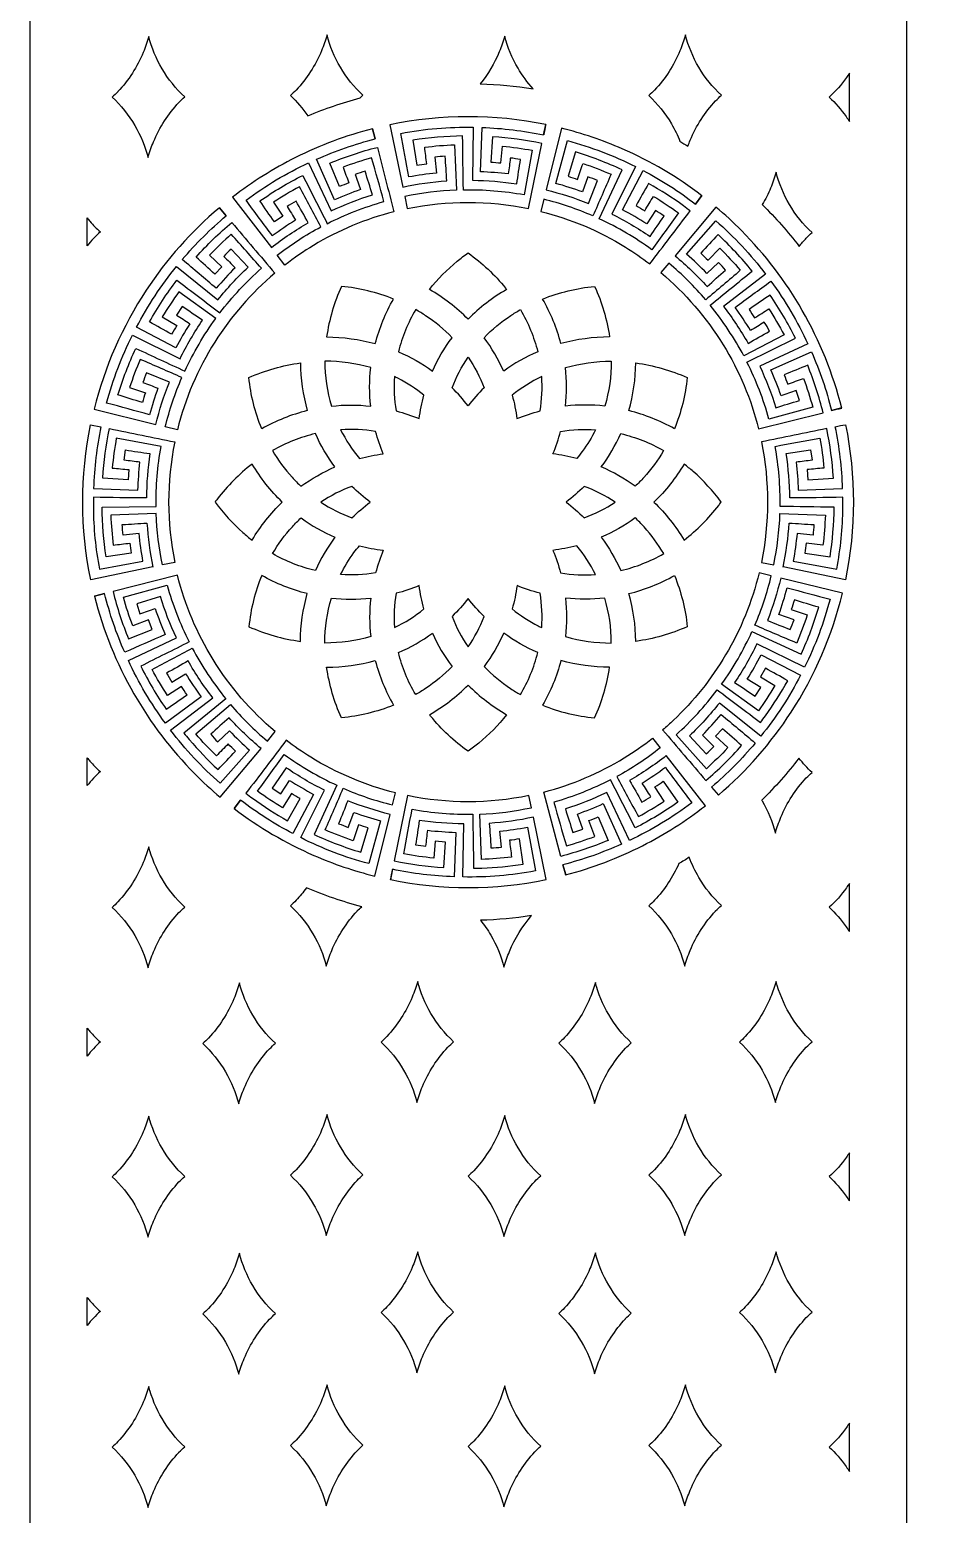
# Model space of a CAD drawing. Header units: millimetres. Extents: x -165 to 825, y -1000 to 1000.
# Drawn here: x -165 to 175, y -381 to 178 of the extents above; entities that cross this region are included whole.
import ezdxf

# ---------------------------------------------------------------- set-up
doc = ezdxf.new("R2010")
doc.units = ezdxf.units.MM
doc.layers.add('Default', color=70, linetype='Continuous')

msp = doc.modelspace()

# ---------------------------------------------------------------- linework, layer by layer
at = {"layer": 'Default'}
msp.add_line((165, 1000), (165, -1000), dxfattribs=at)
msp.add_lwpolyline([(495, 1000), (165, 1000), (-165, 1000), (-165, -1000), (165, -1000), (495, -1000), (825, -1000), (825, 1000)], close=True, dxfattribs=at)
for points in [[(-120.18, 175.15, -0.03084), (-122.25, 169.2, -0.089691), (-131.8, 154.41, -0.002455), (-131.82, 154.4, -0.022749), (-133.98, 152.33, -0.073961), (-125.46, 141.74, -0.000219), (-125.46, 141.74, -0.068795), (-120.45, 129.63, -0.03084), (-118.38, 135.57, -0.089691), (-108.82, 150.37, -0.002455), (-108.81, 150.38, -0.022749), (-106.65, 152.45, -0.073961), (-115.17, 163.03, -0.000219), (-115.17, 163.04, -0.068795)], [(-60.31, 145.35, -0.033014), (-40.65, 152.03, -0.01124), (-39.56, 153.03, -0.073961), (-48.08, 163.61, -0.000219), (-48.08, 163.61, -0.068795), (-53.09, 175.73, -0.03084), (-55.16, 169.78, -0.089691), (-64.72, 154.99, -0.002455), (-64.73, 154.98, -0.022749), (-66.89, 152.91, -0.054437)], [(4.53, 157.33, -0.031855), (24.48, 155.48, -0.052106), (18.79, 163.22, -0.000219), (18.79, 163.22, -0.068795), (13.79, 175.33, -0.03084), (11.72, 169.39, -0.071279)], [(79.74, 135.74, -0.005569), (82.74, 133.93, -0.011686), (83.61, 136.15, -0.089691), (93.17, 150.94, -0.002455), (93.18, 150.96, -0.022749), (95.35, 153.03, -0.073961), (86.83, 163.61, -0.000219), (86.83, 163.61, -0.068795), (81.82, 175.73, -0.03084), (79.75, 169.78, -0.089691), (70.19, 154.99, -0.002455), (70.18, 154.98, -0.022749), (68.01, 152.91, -0.073961), (76.53, 142.32, -0.000219), (76.53, 142.32, -0.038292)], [(143.5, 143.22), (143.5, 161.34, -0.011738), (142.43, 159.72, -0.062432), (135.84, 152.35, -0.056451), (142.29, 145.04, -0.000196), (142.29, 145.04, -0.012211)], [(-35.97, 140.45), (-34.96, 136.63, -0.003305), (-35.94, 140.46, 0.053242), (-64.93, 129.63, 0.048715), (-88.67, 114.72), (-74.04, 95.79, -0.036198), (-60.14, 105.12, -0.000776), (-64.76, 113.18, 0.015163), (-68.13, 111.19, -0.011746), (-64.97, 106.05, 0.017024), (-73.68, 100.15, 0.003261), (-83.58, 113.58, -0.051383), (-60.06, 127.59), (-51.56, 109.53, -0.036124), (-35.97, 115.63, -0.001753), (-38.73, 124.5, 0.009322), (-42.46, 123.29, -0.008204), (-40.49, 117.59, 0.017618), (-50.27, 113.72), (-57.02, 128.97, -0.043916), (-34.96, 136.62)], [(29.21, 142.03, 0.002483), (28.45, 138.17, -0.010213), (29.24, 142.03, 0.102239), (-29.44, 141.97), (-24.57, 118.54, -0.03619), (-7.99, 120.85, -0.002051), (-8.61, 130.11, 0.011958), (-12.52, 129.8), (-11.93, 123.8, 0.018493), (-22.34, 122.31, 0.001093), (-25.36, 138.72, -0.051861), (1.93, 141.02), (1.66, 121.06, -0.036169), (18.35, 119.72, -0.003758), (19.74, 128.91, 0.011645), (15.86, 129.45, -0.010409), (15.14, 123.46, 0.018672), (4.65, 124.26), (5.26, 140.93, -0.04389), (28.44, 138.14)], [(87.98, 115.3), (85.61, 112.13), (88.01, 115.28, 0.060334), (58.03, 132.9, 0.041669), (35.12, 140.69), (29.34, 117.47, -0.036065), (45.27, 112.35), (48.73, 120.97, 0.014071), (45.08, 122.39), (43, 116.72, 0.018387), (32.97, 119.9), (37.38, 135.99, -0.051758), (62.96, 126.22), (54.05, 108.36, -0.03604), (68.51, 99.91, -0.003427), (73.75, 107.58, 0.022046), (70.49, 109.75), (67.24, 104.67, 0.019775), (58.14, 109.94), (65.92, 124.7, -0.043836), (85.6, 112.13)], [(27.79, 134.95, 0.035163), (9.18, 137.46), (8.55, 127.91, -0.006684), (12.34, 127.6), (12.93, 133.9, -0.020364), (24.15, 132.37), (21.09, 115.55, 0.049962), (-1.75, 117.38, -0.001925), (-2.07, 137.75, 0.035145), (-20.78, 136.18), (-19.33, 126.72, -0.006451), (-15.56, 127.23, -0.001889), (-16.34, 133.52, -0.020351), (-5.06, 134.45), (-4.41, 117.37, 0.042761), (-23.83, 114.96), (-22.88, 110.4, -0.102263), (22.75, 110.43)], [(-62.22, 122.91, 0.000532), (-53.02, 104.75, -0.047242), (-31.67, 113.09, 0.002257), (-36.29, 129.54, 0.020087), (-47.04, 126.01, 0.008152), (-44.82, 120.08, 0.006288), (-48.36, 118.71), (-51.98, 127.57, -0.03517), (-34.15, 133.46, 0.000672), (-27.94, 109.23, 0.073095), (-58.19, 96.57, 0.029081), (-68.94, 89.2), (-71.8, 92.89, -0.042422), (-55.4, 103.56, 0.004458), (-63.46, 118.63, 0.019255), (-73.2, 112.85), (-69.74, 107.55), (-72.9, 105.44, -0.005045), (-78.35, 113.31, -0.035038)], [(81.13, 111.4, 0.029395), (67.95, 119.87, 0.003693), (63.24, 111.54, -0.012668), (66.51, 109.61, -0.005351), (69.79, 115.03, -0.019949), (79.22, 108.78, -0.001601), (69.17, 94.97, 0.049386), (49.39, 106.53), (57.95, 125.01, 0.035128), (40.41, 131.72), (37.61, 122.56, -0.006371), (41.22, 121.39, -0.004443), (43.25, 127.39, -0.019969), (53.81, 123.33, -0.001974), (46.99, 107.67, 0.042683), (28.45, 113.92), (27.32, 109.38, -0.077332), (59.23, 95.93, -0.02491), (68.42, 89.6, -0.002788), (83.62, 109.53, 0.005658)], [(110.73, 111.91, -0.033324), (124.62, 96.22, -0.02065), (127.29, 99.32, -0.002455), (127.3, 99.33, -0.022749), (129.47, 101.4, -0.073961), (120.94, 111.98, -0.000219), (120.94, 111.99, -0.068795), (115.94, 124.1, -0.03084), (113.87, 118.15, -0.035314)], [(-143.36, 106.91, 0.010749), (-142.32, 105.65, 0.038104), (-138.4, 101.69, 0.044601), (-143.36, 96.4)], [(-93.58, 110.76), (-91.02, 107.73), (-93.61, 110.73, 0.071733), (-121.12, 79.74, 0.084867), (-140.72, 35.01), (-117.5, 29.23, -0.036055), (-112.39, 45.17), (-121.01, 48.63, 0.00604), (-122.42, 44.97, -0.003062), (-116.76, 42.9, 0.018513), (-119.93, 32.87, 0.000501), (-136.03, 37.27, -0.051401), (-126.27, 62.85), (-108.39, 53.95, -0.036456), (-99.95, 68.4, -0.005333), (-107.62, 73.65), (-109.79, 70.38, -0.003068), (-104.71, 67.13, 0.016967), (-109.98, 58.03), (-124.74, 65.81, -0.051318), (-109.68, 88.67), (-94.15, 76.12, -0.035991), (-82.78, 88.4), (-89.14, 95.18, 0.023026), (-91.96, 92.46, -0.009251), (-87.71, 88.19, 0.017643), (-94.82, 80.44, 0.001344), (-107.55, 91.23, -0.043323), (-91.02, 107.72)], [(140.63, 35.41, 0.013634), (136.79, 34.42, -0.005783), (140.64, 35.38, 0.068444), (125.77, 72.13, 0.065191), (102.91, 102.13, 0.022359), (93.29, 111), (77.9, 92.68, -0.035818), (89.96, 81.09, -0.001942), (96.86, 87.31, 0.02544), (94.2, 90.19), (89.85, 86.01, 0.020005), (82.24, 93.27), (93.26, 105.79, -0.051853), (111.95, 85.79), (96.11, 73.64, -0.035833), (105.38, 59.71, -0.002608), (113.46, 64.3, 0.019991), (111.48, 67.68, -0.003566), (106.33, 64.54, 0.019381), (100.47, 73.27, 0.001609), (113.94, 83.12, -0.051939), (127.86, 59.54), (109.77, 51.11, -0.035928), (115.81, 35.51, -0.002101), (124.69, 38.24), (123.49, 41.97, -0.001979), (117.78, 40.02, 0.019689), (113.94, 49.81), (129.23, 56.51, -0.043825), (136.79, 34.41)], [(-109.38, 27.21), (-113.95, 28.35, -0.042239), (-107.7, 46.88, 0.000765), (-123.37, 53.7, 0.018721), (-127.43, 43.14, 0.000845), (-121.43, 41.12, 0.006956), (-122.6, 37.5, -0.003008), (-131.76, 40.3, -0.035121), (-125.05, 57.84, 0.001228), (-106.56, 49.28, -0.049299), (-95, 69.07), (-108.83, 79.11, 0.019243), (-115.08, 69.68), (-109.65, 66.4, 0.00959), (-111.58, 63.13, -0.002117), (-119.92, 67.84, -0.03512), (-109.58, 83.51, 0.002143), (-93.39, 71.18, -0.047305), (-77.81, 87.98, 0.002538), (-89.14, 100.78, 0.019515), (-97.28, 92.92), (-92.69, 88.55), (-95.28, 85.77, -0.004304), (-102.4, 92.17, -0.03518), (-88.91, 105.23, 0.000438), (-72.76, 86.12, 0.076739), (-95.33, 60.19, 0.080108)], [(106.91, 86.9, 0.035144), (94.1, 100.62, 0.006765), (87.57, 93.63, -0.017054), (90.3, 90.99), (94.75, 95.49, -0.020454), (102.46, 87.2, -0.001595), (89.45, 76.12, 0.042384), (75.54, 89.88), (72.55, 86.32, -0.080024), (95.97, 59.22, -0.076828), (109.36, 27.51), (133.62, 33.62, 0.035108), (127.81, 51.47, 0.001303), (118.93, 47.89, -0.004637), (120.29, 44.34, -0.002182), (126.23, 46.54, -0.020459), (129.72, 35.77), (113.24, 31.23, 0.049686), (104.97, 52.59), (123.19, 61.72, 0.03538), (113.65, 77.89, 0.002624), (105.75, 72.47, -0.006949), (107.85, 69.3, 0.003283), (113.17, 72.74, -0.019224), (118.91, 62.98), (103.8, 54.98, 0.04638), (91.12, 74.06, -0.001258)], [(0, 68.83, 0.064755), (-14.52, 79.99, -0.052967), (-4.05, 90.63, 0), (-4.05, 90.63), (-4.05, 90.63, 0), (-4.05, 90.63, -0.017906), (0.01, 93.73, -0.069096), (14.08, 80.54, 0), (14.08, 80.54), (14.08, 80.54, 0), (14.08, 80.54, -0.002501), (14.52, 80, 0.066253)], [(-34.94, 59.62, -0.065964), (-28.04, 76.41, 0.069726), (-47.64, 81.17, 0.071684), (-53.23, 62.15, -0.06573)], [(34.95, 59.62, 0.065367), (28.03, 76.41, -0.069615), (47.64, 81.17, -0.071702), (53.23, 62.14, 0.064793)], [(-13.4, 49.28, -0.057364), (-6.02, 61.86, 0.053248), (-16.01, 70.14, 0), (-16.01, 70.14), (-16.01, 70.14, 0), (-16.01, 70.14, 0.017624), (-19.71, 72.42, 0.072773), (-26.2, 56.57, -0.056891)], [(13.4, 49.28, 0.057376), (6.02, 61.86, -0.053148), (16.04, 70.16, 0), (16.04, 70.16), (16.04, 70.16, 0), (16.04, 70.16, -0.017422), (19.71, 72.42, -0.072779), (26.21, 56.57, 0.056164)], [(-77.67, 27.61, -0.071287), (-82.5, 46.86, -0.070635), (-63.09, 52.38, 0.066795), (-60.54, 34.44, 0.064365)], [(-36.64, 36.1, -0.057925), (-36.64, 50.6, 0.069454), (-53.9, 53.01, 0.072648), (-51.45, 36.1, -0.056237)], [(0.01, 36.24, 0.033355), (-6.02, 43.01, -0.061087), (0, 54.5, -0.060819), (6.02, 43.01, 0.033246)], [(36.64, 36.1, 0.058301), (36.64, 50.6, -0.069457), (53.9, 53.01, -0.072926), (51.46, 36.1, 0.056759)], [(77.67, 27.61, 0.064207), (60.54, 34.44, 0.066846), (63.09, 52.38, -0.070735), (82.5, 46.86, -0.071233)], [(-18.41, 31.4, -0.03413), (-16.61, 40.2, 0.052649), (-26.4, 46.57, 0), (-26.4, 46.57), (-26.4, 46.57, 0), (-26.4, 46.57, 0.006507), (-27.71, 47.21, 0.06071), (-27.07, 34.31, -0.032578)], [(18.4, 31.4, -0.033654), (27.08, 34.32, 0.060253), (27.71, 47.21, 0.058569), (16.61, 40.2, -0.033133)], [(-118.6, -24.38), (-142.04, -29.2, -0.101132), (-142.06, 29.12), (-138.18, 28.32, 0.043842), (-140.95, 5.14), (-124.28, 4.54, -0.016296), (-123.48, 15.03, 0.002818), (-129.47, 15.75), (-128.93, 19.63, 0.00192), (-119.75, 18.24, 0.036544), (-121.07, 1.55, -0.002036), (-141.01, 1.8, 0.019935), (-141, -1.96), (-141.04, -1.97, 0.044059), (-138.77, -25.2), (-122.36, -22.21, -0.017517), (-123.83, -11.8), (-129.83, -12.38, -0.020217), (-130.14, -8.48, 0.001767), (-120.87, -7.86, 0.03645), (-118.59, -24.44)], [(118.59, -24.44, 0.035617), (120.87, -7.86, 0.001786), (130.14, -8.48, -0.019449), (129.83, -12.38), (123.83, -11.8, -0.017133), (122.36, -22.21, -0.003445), (138.77, -25.2, 0.044136), (141.04, -1.97), (141, -1.96, 0.018132), (141.01, 1.8, -0.001793), (121.08, 1.55, 0.035646), (119.75, 18.24), (128.93, 19.63), (129.47, 15.75, 0.002945), (123.48, 15.03, -0.017171), (124.28, 4.54), (140.95, 5.14, 0.044097), (138.18, 28.32, -0.044343), (142.06, 29.12, -0.101129), (142.04, -29.2), (118.6, -24.38)], [(-137.72, -1.92), (-117.4, -1.62, -0.049316), (-115.57, 20.98), (-132.39, 24.03, 0.0216), (-133.92, 12.82, 0.002653), (-127.62, 12.22), (-127.93, 8.44), (-137.48, 9.06, -0.03503), (-134.98, 27.67, 0.001009), (-110.41, 22.64, 0.101493), (-110.37, -22.69), (-115.02, -23.65, -0.042504), (-117.39, -4.29), (-134.47, -4.92, 0.020063), (-133.56, -16.2, -0.001641), (-127.27, -15.43, 0.00614), (-126.76, -19.19), (-136.23, -20.63, -0.035251), (-137.77, -1.92)], [(-50.1, 13.23, -0.056902), (-57.45, 25.78, 0.070898), (-73.61, 19.38, 0.053022), (-66.23, 9.33, 0), (-66.23, 9.33), (-66.23, 9.33, 0), (-66.23, 9.33, 0.019966), (-62.89, 5.95, -0.056104)], [(-31.91, 18.14, -0.033447), (-34.83, 26.62, 0.058247), (-47.97, 27.25, 0.059387), (-40.89, 16.4, -0.031976)], [(31.91, 18.14, 0.033446), (34.83, 26.62, -0.058291), (47.98, 27.25, -0.044625), (42.97, 19.04, 0), (42.97, 19.04), (42.97, 19.04, 0), (42.97, 19.04, -0.015431), (40.89, 16.4, 0.032044)], [(50.1, 13.23, 0.057235), (57.45, 25.78, -0.070759), (73.6, 19.39, -0.052706), (66.15, 9.27, 0), (66.15, 9.27), (66.15, 9.27, 0), (66.15, 9.27, -0.019298), (62.88, 5.95, 0.055754)], [(137.72, -1.92, -0.000747), (117.4, -1.62, 0.049673), (115.58, 20.98, -0.00097), (132.4, 24.03, -0.021852), (133.93, 12.82, -0.001945), (127.62, 12.22), (127.93, 8.44), (137.48, 9.06, 0.035224), (134.98, 27.67, -0.00121), (110.41, 22.64, -0.101493), (110.37, -22.69), (115.02, -23.64, 0.042778), (117.39, -4.29), (134.47, -4.92, -0.01792), (133.56, -16.2), (127.27, -15.43, -0.005773), (126.76, -19.19), (136.23, -20.63, 0.035156), (137.77, -1.92)], [(-69.95, 0.01, -0.065199), (-81.27, 14.31, 0.065237), (-94.34, 1.22, 0), (-94.34, 1.22), (-94.34, 1.22, 0), (-94.34, 1.22, 0.005338), (-95.25, 0, 0.055677), (-84.73, -11.49, 0), (-84.73, -11.49), (-84.73, -11.49, 0), (-84.73, -11.49, 0.015732), (-81.28, -14.31, -0.065921)], [(69.95, 0, -0.064961), (81.27, -14.31, 0.065318), (94.32, -1.24, 0), (94.32, -1.24), (94.32, -1.24, 0), (94.32, -1.24, 0.005487), (95.25, 0.01, 0.055609), (84.7, 11.51, 0), (84.7, 11.51), (84.7, 11.51, 0), (84.7, 11.51, 0.015573), (81.28, 14.31, -0.06614)], [(-36.86, 0, -0.033946), (-43.71, 5.92, 0.059149), (-55.39, 0.01, 0.059076), (-43.71, -5.91, -0.032998)], [(36.86, 0, -0.033104), (43.71, -5.91, 0.059534), (55.39, 0, 0.05833), (43.71, 5.92, -0.033834)], [(-50.1, -13.23, 0.057442), (-57.45, -25.78, -0.07087), (-73.6, -19.39, -0.052613), (-66.13, -9.24, 0), (-66.13, -9.24), (-66.13, -9.24, 0), (-66.13, -9.24, -0.019113), (-62.88, -5.94, 0.05606)], [(50.1, -13.23, -0.056942), (57.45, -25.78, 0.070548), (73.61, -19.38, 0.053028), (66.24, -9.33, 0), (66.24, -9.33), (66.24, -9.33, 0), (66.24, -9.33, 0.020013), (62.89, -5.94, -0.056427)], [(-31.9, -18.13, 0.033147), (-34.83, -26.62, -0.058261), (-47.97, -27.25, -0.04448), (-42.94, -18.99, 0), (-42.94, -18.99), (-42.94, -18.99, 0), (-42.94, -18.99, -0.01508), (-40.89, -16.39, 0.032621)], [(31.91, -18.14, -0.03314), (34.83, -26.62, 0.058266), (47.97, -27.25, 0.05912), (40.89, -16.39, -0.032915)], [(-104.92, -89.3, 0.029896), (-94.1, -100.62, 0.007958), (-87.57, -93.63, -0.019238), (-90.3, -90.99, -0.003747), (-94.75, -95.49, -0.020844), (-102.47, -87.2), (-89.45, -76.13, 0.042873), (-75.54, -89.88), (-72.55, -86.32, -0.080022), (-95.98, -59.22, -0.07683), (-109.36, -27.51), (-133.62, -33.62, 0.035065), (-127.81, -51.47), (-118.93, -47.89), (-120.29, -44.34), (-126.23, -46.54, -0.020151), (-129.72, -35.77), (-113.24, -31.23, 0.04965), (-104.97, -52.59, -0.001889), (-123.19, -61.72, 0.03515), (-113.65, -77.89, 0.005085), (-105.75, -72.47, -0.020715), (-107.85, -69.31), (-113.17, -72.74, -0.018754), (-118.91, -62.98, -0.003368), (-103.81, -54.98, 0.046348), (-91.12, -74.06), (-106.92, -86.9, 0.005222)], [(-77.67, -27.61, 0.071286), (-82.5, -46.86, 0.070621), (-63.09, -52.38, -0.066831), (-60.54, -34.44, -0.064367)], [(77.67, -27.61, -0.071723), (82.5, -46.86, -0.070612), (63.09, -52.38, 0.066834), (60.54, -34.44, 0.064374)], [(111.89, -80.39, 0.029468), (120.29, -67.17, 0.004588), (111.93, -62.51), (110.02, -65.79), (115.46, -69.04, -0.020644), (109.26, -78.51), (95.38, -68.54, 0.049724), (106.83, -48.69), (125.37, -57.14, 0.03499), (131.97, -39.57, 0.005044), (122.8, -36.82, -0.016325), (121.65, -40.44), (127.66, -42.43, -0.023228), (123.67, -53.02, -0.003195), (107.95, -46.29, 0.042952), (114.1, -27.72), (109.53, -26.61, -0.07429), (96.94, -57.5, -0.070138), (77.26, -82.09, -0.011918), (73.23, -85.71, -0.000538), (89.5, -104.74, 0.035212), (102.91, -91.59, 0.002981), (95.75, -85.23), (93.18, -88.03), (97.79, -92.37, -0.019819), (89.69, -100.28), (78.29, -87.55, 0.04752), (93.78, -70.66, -0.001537), (110.04, -82.9, 0.00571)], [(-18.4, -31.4, -0.033982), (-27.07, -34.31, 0.060637), (-27.71, -47.21, 0.058573), (-16.61, -40.2, -0.033193)], [(18.41, -31.4, -0.034137), (16.61, -40.2, 0.052646), (26.4, -46.57, 0), (26.4, -46.57), (26.4, -46.57, 0), (26.4, -46.57, 0.006498), (27.71, -47.21, 0.060186), (27.08, -34.3, -0.033181)], [(94.22, -110.21, 0.071787), (121.58, -79.04, 0.084834), (140.91, -34.23), (117.66, -28.58, -0.036449), (112.63, -44.55, -0.00524), (121.28, -47.96, 0.020249), (122.67, -44.29), (116.99, -42.25, 0.018102), (120.11, -32.21, 0.00115), (136.23, -36.52, -0.051203), (126.61, -62.15), (108.69, -53.35, -0.035577), (100.33, -67.85, -0.007287), (108.03, -73.05), (110.18, -69.77), (105.08, -66.55, 0.018309), (110.3, -57.42), (125.11, -65.11, -0.051274), (110.17, -88.06), (94.57, -75.59, -0.036468), (83.27, -87.94), (89.66, -94.68, 0.028068), (92.47, -91.95), (88.19, -87.7, 0.017833), (95.26, -79.91, -0.002609), (108.05, -90.63, -0.04362), (91.62, -107.22)], [(-140.63, -35.41, -0.011023), (-136.79, -34.42), (-140.64, -35.38, 0.068445), (-125.77, -72.13, 0.065191), (-102.91, -102.14, 0.022357), (-93.29, -111), (-77.9, -92.68, -0.03608), (-89.97, -81.09, -0.002056), (-96.86, -87.31, 0.024997), (-94.2, -90.19), (-89.85, -86.01, 0.02015), (-82.24, -93.27), (-93.26, -105.79, -0.05149), (-111.95, -85.79), (-96.11, -73.64, -0.036037), (-105.38, -59.71, -0.007566), (-113.46, -64.3, 0.010438), (-111.49, -67.68), (-106.33, -64.54, 0.017439), (-100.47, -73.27), (-113.94, -83.12, -0.052238), (-127.87, -59.54), (-109.77, -51.11, -0.036179), (-115.81, -35.51), (-124.69, -38.24), (-123.49, -41.97, -0.005387), (-117.78, -40.02, 0.018551), (-113.95, -49.81, 0.003772), (-129.23, -56.51, -0.043788), (-136.79, -34.41)], [(-36.64, -36.1, 0.058315), (-36.64, -50.6, -0.069438), (-53.9, -53.01, -0.07314), (-51.46, -36.1, 0.056237)], [(0.01, -36.24, -0.033346), (-6.01, -43.01, 0.060292), (0.01, -54.5, 0.060647), (6.02, -43.01, -0.033146)], [(36.64, -36.1, -0.057923), (36.64, -50.6, 0.069462), (53.9, -53.01, 0.072747), (51.45, -36.1, -0.05624)], [(-13.4, -49.28, 0.057187), (-6.02, -61.86, -0.053151), (-16.04, -70.16, 0), (-16.04, -70.16), (-16.04, -70.16, 0), (-16.04, -70.16, -0.017424), (-19.72, -72.42, -0.072899), (-26.21, -56.57, 0.056235)], [(13.4, -49.28, -0.057181), (6.02, -61.86, 0.053252), (16.01, -70.14, 0), (16.01, -70.14), (16.01, -70.14, 0), (16.01, -70.14, 0.017634), (19.72, -72.42, 0.073265), (26.21, -56.57, -0.056709)], [(-47.63, -81.16, -0.071715), (-53.23, -62.14, 0.064657), (-34.94, -59.62, 0.065555), (-28.04, -76.41, -0.068961)], [(47.63, -81.17, 0.071703), (53.23, -62.15, -0.065782), (34.95, -59.62, -0.065645), (28.03, -76.41, 0.069711)], [(0.01, -68.83, 0.064645), (14.52, -79.99, -0.052817), (4.01, -90.67, 0), (4.01, -90.67), (4.01, -90.67, 0), (4.01, -90.67, -0.017542), (0, -93.73, -0.068954), (-14.1, -80.51, 0), (-14.1, -80.51), (-14.1, -80.51, 0), (-14.1, -80.51, -0.002366), (-14.52, -79.99, 0.065823)], [(62.89, -122.56, 0.000762), (53.6, -104.46, -0.047287), (32.3, -112.91, 0.003058), (37.01, -129.34, 0.019321), (47.74, -125.75), (45.48, -119.83, 0.01505), (49.02, -118.44), (52.68, -127.28, -0.035173), (34.89, -133.26), (28.54, -109.07, 0.073113), (58.73, -96.24, 0.029066), (69.43, -88.82), (72.31, -92.49, -0.042547), (55.97, -103.25, 0.002575), (64.12, -118.27, 0.019681), (73.82, -112.44), (70.34, -107.16, 0.02162), (73.48, -105.03), (78.98, -112.87, -0.035499)], [(-81.13, -111.4, 0.029132), (-67.95, -119.87), (-63.24, -111.54, -0.007654), (-66.51, -109.61), (-69.79, -115.03, -0.024751), (-79.22, -108.78, -0.000793), (-69.17, -94.97, 0.049419), (-49.39, -106.52), (-57.95, -125.01, 0.035066), (-40.41, -131.72), (-37.61, -122.57, -0.006616), (-41.22, -121.39, 0.005056), (-43.25, -127.4, -0.018155), (-53.81, -123.33, 0.002435), (-46.99, -107.67, 0.042689), (-28.45, -113.92), (-27.32, -109.38, -0.077333), (-59.24, -95.93, -0.024909), (-68.42, -89.6, -0.00047), (-83.62, -109.53, 0.006351)], [(-143.36, -96.15, 0.010749), (-142.32, -97.41, 0.038104), (-138.4, -101.37, 0.044601), (-143.36, -106.65)], [(-87.99, -115.3), (-85.63, -112.17), (-85.63, -112.16), (-88.01, -115.28, 0.060334), (-58.03, -132.9, 0.041669), (-35.12, -140.69), (-29.34, -117.47, -0.035804), (-45.27, -112.35, -0.001564), (-48.73, -120.97, 0.010599), (-45.08, -122.39), (-43, -116.72, 0.020319), (-32.98, -119.9), (-37.38, -135.99, -0.05213), (-62.96, -126.23), (-54.06, -108.36, -0.036691), (-68.51, -99.91), (-73.76, -107.58), (-70.49, -109.75), (-67.24, -104.67, 0.018401), (-58.14, -109.94), (-65.92, -124.7, -0.043716), (-85.6, -112.13)], [(36.75, -140.25), (35.72, -136.42), (36.72, -140.26, 0.053197), (65.61, -129.29, 0.048803), (89.3, -114.23), (74.56, -95.38, -0.036222), (60.72, -104.78, -0.008531), (65.38, -112.82, 0.011367), (68.75, -110.81, -0.005959), (65.56, -105.69, 0.017877), (74.24, -99.74, 0.001771), (84.21, -113.12, -0.051167), (60.76, -127.26), (52.16, -109.25, -0.03565), (36.61, -115.44, -0.001595), (39.42, -124.28), (43.14, -123.05), (41.14, -117.36, 0.019638), (50.9, -113.43), (57.74, -128.65, -0.04372), (35.71, -136.42)], [(124.54, -96.33, -0.033591), (110.52, -112.13, -0.001458), (110.65, -112.36, -0.000219), (110.65, -112.37, -0.068795), (115.66, -124.48, -0.03084), (117.73, -118.53, -0.089691), (127.29, -103.74, -0.002455), (127.3, -103.73, -0.022749), (129.47, -101.66, -0.039347)], [(5.18, -137.68, 0.029127), (20.78, -136.18), (19.32, -126.72, -0.006542), (15.56, -127.23, -0.005194), (16.34, -133.52, -0.018701), (5.06, -134.44), (4.41, -117.37, 0.042708), (23.82, -114.96), (22.88, -110.4, -0.102263), (-22.75, -110.43), (-27.79, -134.95, 0.034946), (-9.18, -137.46), (-8.55, -127.91), (-12.34, -127.6), (-12.93, -133.9, -0.022603), (-24.15, -132.37, -0.002513), (-21.09, -115.56, 0.049976), (1.75, -117.38, -0.001736), (2.07, -137.75, 0.006189)], [(-29.21, -142.04, 0.013206), (-28.45, -138.18, -0.002569), (-29.24, -142.03, 0.102239), (29.43, -141.97), (24.57, -118.54, -0.036069), (7.99, -120.85, -0.001814), (8.61, -130.11, 0.018917), (12.52, -129.8), (11.93, -123.8, 0.017378), (22.34, -122.31), (25.36, -138.72, -0.052705), (-1.93, -141.02), (-1.66, -121.06, -0.035974), (-18.35, -119.72, -0.003201), (-19.74, -128.9, 0.004002), (-15.86, -129.44, -0.012335), (-15.14, -123.46, 0.017562), (-4.65, -124.26), (-5.26, -140.93, -0.043791), (-28.45, -138.14)], [(-120.18, -129.63, -0.03084), (-122.25, -135.57, -0.089691), (-131.8, -150.37, -0.002455), (-131.82, -150.38, -0.022749), (-133.98, -152.45, -0.073961), (-125.46, -163.03, -0.000219), (-125.46, -163.04, -0.068795), (-120.45, -175.15, -0.03084), (-118.38, -169.2, -0.089691), (-108.82, -154.41, -0.002455), (-108.81, -154.4, -0.022749), (-106.65, -152.33, -0.073961), (-115.17, -141.74, -0.000219), (-115.17, -141.74, -0.068795)], [(83.25, -133.61, -0.007283), (79.33, -135.98, -0.084237), (70.19, -149.79, -0.002455), (70.18, -149.8, -0.022749), (68.01, -151.87, -0.073961), (76.53, -162.45, -0.000219), (76.53, -162.46, -0.068795), (81.54, -174.57, -0.03084), (83.61, -168.62, -0.089691), (93.17, -153.83, -0.002455), (93.18, -153.82, -0.022749), (95.35, -151.75, -0.073961), (86.83, -141.16, -0.000219), (86.83, -141.16, -0.043701)], [(-40.05, -152.19, -0.03494), (-60.85, -145.12, -0.030626), (-64.72, -149.79, -0.002455), (-64.73, -149.8, -0.022749), (-66.89, -151.87, -0.073961), (-58.37, -162.45, -0.000219), (-58.37, -162.46, -0.068795), (-53.36, -174.57, -0.03084), (-51.29, -168.62, -0.089691), (-41.73, -153.83, -0.002455), (-41.72, -153.82, -0.017708)], [(143.5, -161.56), (143.5, -143.44, -0.011738), (142.43, -145.05, -0.062432), (135.84, -152.42, -0.056451), (142.29, -159.74, -0.000196), (142.29, -159.74, -0.012211)], [(23.92, -155.57, -0.030699), (4.7, -157.32, -0.036377), (8.5, -162.85, -0.000219), (8.5, -162.85, -0.068795), (13.51, -174.97, -0.03084), (15.58, -169.02, -0.080477)], [(-86.06, -180.87, -0.03084), (-88.13, -186.82, -0.089691), (-97.69, -201.61, -0.002455), (-97.7, -201.63, -0.022749), (-99.86, -203.7, -0.073961), (-91.34, -214.28, -0.000219), (-91.34, -214.28, -0.068795), (-86.33, -226.4, -0.03084), (-84.26, -220.45, -0.089691), (-74.71, -205.66, -0.002455), (-74.69, -205.65, -0.022749), (-72.53, -203.58, -0.073961), (-81.05, -192.99, -0.000219), (-81.05, -192.99, -0.068795)], [(-18.97, -180.29, -0.03084), (-21.04, -186.24, -0.089691), (-30.6, -201.03, -0.002455), (-30.61, -201.05, -0.022749), (-32.77, -203.12, -0.073961), (-24.25, -213.7, -0.000219), (-24.25, -213.71, -0.068795), (-19.24, -225.82, -0.03084), (-17.18, -219.87, -0.089691), (-7.62, -205.08, -0.002455), (-7.6, -205.07, -0.022749), (-5.44, -203, -0.073961), (-13.96, -192.41, -0.000219), (-13.96, -192.41, -0.068795)], [(47.9, -180.69, -0.03084), (45.84, -186.64, -0.089691), (36.28, -201.43, -0.002455), (36.26, -201.45, -0.022749), (34.1, -203.51, -0.073961), (42.62, -214.1, -0.000219), (42.62, -214.1, -0.068795), (47.63, -226.22, -0.03084), (49.7, -220.27, -0.089691), (59.26, -205.48, -0.002455), (59.27, -205.46, -0.022749), (61.43, -203.39, -0.073961), (52.91, -192.81, -0.000219), (52.91, -192.81, -0.068795)], [(115.94, -180.29, -0.03084), (113.87, -186.24, -0.089691), (104.31, -201.03, -0.002455), (104.29, -201.05, -0.022749), (102.13, -203.12, -0.073961), (110.65, -213.7, -0.000219), (110.65, -213.71, -0.068795), (115.66, -225.82, -0.03084), (117.73, -219.87, -0.089691), (127.29, -205.08, -0.002455), (127.3, -205.07, -0.022749), (129.47, -203, -0.073961), (120.94, -192.41, -0.000219), (120.94, -192.41, -0.068795)], [(-143.36, -197.87, 0.010749), (-142.32, -199.13, 0.038104), (-138.4, -203.09, 0.044601), (-143.36, -208.37)], [(-120.18, -230.96, -0.03084), (-122.25, -236.91, -0.089691), (-131.8, -251.7, -0.002455), (-131.82, -251.72, -0.022749), (-133.98, -253.79, -0.073961), (-125.46, -264.37, -0.000219), (-125.46, -264.37, -0.068795), (-120.45, -276.49, -0.03084), (-118.38, -270.54, -0.089691), (-108.82, -255.75, -0.002455), (-108.81, -255.74, -0.022749), (-106.65, -253.67, -0.073961), (-115.17, -243.08, -0.000219), (-115.17, -243.08, -0.068795)], [(-53.09, -230.39, -0.03084), (-55.16, -236.33, -0.089691), (-64.72, -251.13, -0.002455), (-64.73, -251.14, -0.022749), (-66.89, -253.21, -0.073961), (-58.37, -263.79, -0.000219), (-58.37, -263.8, -0.068795), (-53.36, -275.91, -0.03084), (-51.29, -269.96, -0.089691), (-41.73, -255.17, -0.002455), (-41.72, -255.16, -0.022749), (-39.56, -253.09, -0.073961), (-48.08, -242.5, -0.000219), (-48.08, -242.5, -0.068795)], [(13.79, -230.78, -0.03084), (11.72, -236.73, -0.089691), (2.16, -251.52, -0.002455), (2.14, -251.54, -0.022749), (-0.02, -253.6, -0.073961), (8.5, -264.19, -0.000219), (8.5, -264.19, -0.068795), (13.51, -276.31, -0.03084), (15.58, -270.36, -0.089691), (25.14, -255.57, -0.002455), (25.15, -255.55, -0.022749), (27.32, -253.48, -0.073961), (18.79, -242.9, -0.000219), (18.79, -242.9, -0.068795)], [(81.82, -230.39, -0.03084), (79.75, -236.33, -0.089691), (70.19, -251.13, -0.002455), (70.18, -251.14, -0.022749), (68.01, -253.21, -0.073961), (76.53, -263.79, -0.000219), (76.53, -263.8, -0.068795), (81.54, -275.91, -0.03084), (83.61, -269.96, -0.089691), (93.17, -255.17, -0.002455), (93.18, -255.16, -0.022749), (95.35, -253.09, -0.073961), (86.83, -242.5, -0.000219), (86.83, -242.5, -0.068795)], [(143.5, -262.9), (143.5, -244.77, -0.011738), (142.43, -246.39, -0.062432), (135.84, -253.76, -0.056451), (142.29, -261.08, -0.000196), (142.29, -261.08, -0.012211)], [(-86.06, -282.59, -0.03084), (-88.13, -288.54, -0.089691), (-97.69, -303.33, -0.002455), (-97.7, -303.35, -0.022749), (-99.86, -305.42, -0.073961), (-91.34, -316, -0.000219), (-91.34, -316, -0.068795), (-86.33, -328.12, -0.03084), (-84.26, -322.17, -0.089691), (-74.71, -307.38, -0.002455), (-74.69, -307.37, -0.022749), (-72.53, -305.3, -0.073961), (-81.05, -294.71, -0.000219), (-81.05, -294.71, -0.068795)], [(-18.97, -282.01, -0.03084), (-21.04, -287.96, -0.089691), (-30.6, -302.75, -0.002455), (-30.61, -302.77, -0.022749), (-32.77, -304.84, -0.073961), (-24.25, -315.42, -0.000219), (-24.25, -315.42, -0.068795), (-19.24, -327.54, -0.03084), (-17.18, -321.59, -0.089691), (-7.62, -306.8, -0.002455), (-7.6, -306.79, -0.022749), (-5.44, -304.72, -0.073961), (-13.96, -294.13, -0.000219), (-13.96, -294.13, -0.068795)], [(47.9, -282.41, -0.03084), (45.84, -288.36, -0.089691), (36.28, -303.15, -0.002455), (36.26, -303.16, -0.022749), (34.1, -305.23, -0.073961), (42.62, -315.82, -0.000219), (42.62, -315.82, -0.068795), (47.63, -327.94, -0.03084), (49.7, -321.99, -0.089691), (59.26, -307.2, -0.002455), (59.27, -307.18, -0.022749), (61.43, -305.11, -0.073961), (52.91, -294.53, -0.000219), (52.91, -294.53, -0.068795)], [(115.94, -282.01, -0.03084), (113.87, -287.96, -0.089691), (104.31, -302.75, -0.002455), (104.29, -302.77, -0.022749), (102.13, -304.84, -0.073961), (110.65, -315.42, -0.000219), (110.65, -315.42, -0.068795), (115.66, -327.54, -0.03084), (117.73, -321.59, -0.089691), (127.29, -306.8, -0.002455), (127.3, -306.79, -0.022749), (129.47, -304.72, -0.073961), (120.94, -294.13, -0.000219), (120.94, -294.13, -0.068795)], [(-143.36, -299.2, 0.010749), (-142.32, -300.47, 0.038104), (-138.4, -304.43, 0.044601), (-143.36, -309.71)], [(-120.18, -332.68, -0.03084), (-122.25, -338.63, -0.089691), (-131.8, -353.42, -0.002455), (-131.82, -353.44, -0.022749), (-133.98, -355.51, -0.073961), (-125.46, -366.09, -0.000219), (-125.46, -366.09, -0.068795), (-120.45, -378.21, -0.03084), (-118.38, -372.26, -0.089691), (-108.82, -357.47, -0.002455), (-108.81, -357.46, -0.022749), (-106.65, -355.39, -0.073961), (-115.17, -344.8, -0.000219), (-115.17, -344.8, -0.068795)], [(-53.09, -332.1, -0.03084), (-55.16, -338.05, -0.089691), (-64.72, -352.84, -0.002455), (-64.73, -352.86, -0.022749), (-66.89, -354.93, -0.073961), (-58.37, -365.51, -0.000219), (-58.37, -365.51, -0.068795), (-53.36, -377.63, -0.03084), (-51.29, -371.68, -0.089691), (-41.73, -356.89, -0.002455), (-41.72, -356.88, -0.022749), (-39.56, -354.81, -0.073961), (-48.08, -344.22, -0.000219), (-48.08, -344.22, -0.068795)], [(13.79, -332.5, -0.03084), (11.72, -338.45, -0.089691), (2.16, -353.24, -0.002455), (2.14, -353.25, -0.022749), (-0.02, -355.32, -0.073961), (8.5, -365.91, -0.000219), (8.5, -365.91, -0.068795), (13.51, -378.03, -0.03084), (15.58, -372.08, -0.089691), (25.14, -357.29, -0.002455), (25.15, -357.27, -0.022749), (27.32, -355.2, -0.073961), (18.79, -344.62, -0.000219), (18.79, -344.62, -0.068795)], [(81.82, -332.1, -0.03084), (79.75, -338.05, -0.089691), (70.19, -352.84, -0.002455), (70.18, -352.86, -0.022749), (68.01, -354.93, -0.073961), (76.53, -365.51, -0.000219), (76.53, -365.51, -0.068795), (81.54, -377.63, -0.03084), (83.61, -371.68, -0.089691), (93.17, -356.89, -0.002455), (93.18, -356.88, -0.022749), (95.35, -354.81, -0.073961), (86.83, -344.22, -0.000219), (86.83, -344.22, -0.068795)], [(143.5, -364.62), (143.5, -346.49, -0.011738), (142.43, -348.11, -0.062432), (135.84, -355.48, -0.056451), (142.29, -362.8, -0.000196), (142.29, -362.8, -0.012211)]]:
    msp.add_lwpolyline(points, format="xyb", close=True, dxfattribs=at)

doc.saveas('drawing.dxf')
